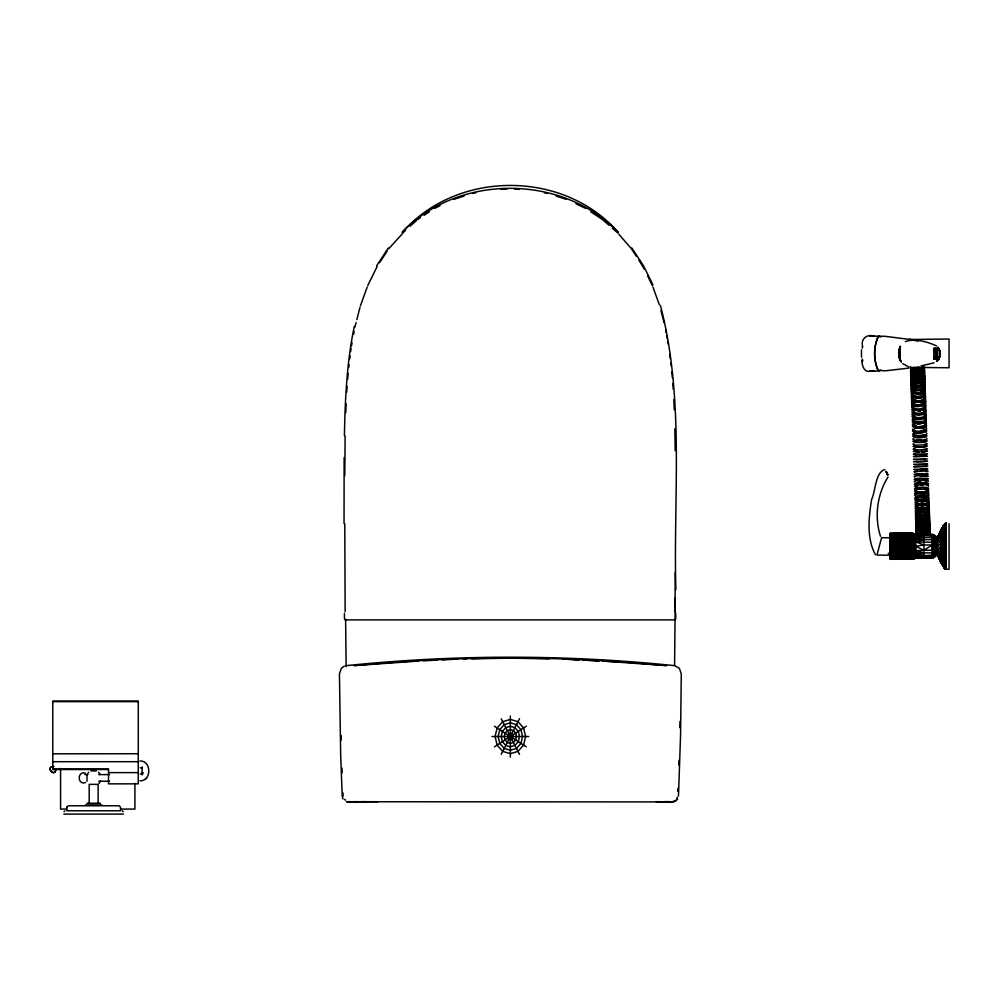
<?xml version="1.0" encoding="UTF-8"?>
<svg xmlns="http://www.w3.org/2000/svg" width="999" height="999" viewBox="0 0 999 999"><rect width="100%" height="100%" fill="white"/><g stroke="black" fill="none" stroke-linecap="round" stroke-linejoin="round"><path stroke-width="1.5" d="M89.186 803.246L89.186 784.365L98.139 784.365L98.139 803.246M900.124 360.377L900.786 361.501L899.212 356.168L900.049 347.003L899.225 353.771L899.337 349.463L900.486 346.178L899.337 349.45L899.225 356.73L901.385 362.275M899.387 350.924L899.287 357.38L899.387 349.975L899.862 359.777L899.699 347.927M899.387 356.543L899.212 354.021L899.737 359.44L899.525 348.539L899.225 352.023L899.3 349.812M899.387 350.661L899.225 352.535L899.387 349.975L899.637 359.153M899.387 357.08L899.387 350.299L899.387 357.242C899.013 353.996 899.425 349.175 899.3 351.111M934.952 358.953L935.713 353.596L935.076 348.077L936.687 353.596L935.014 359.078L935.701 358.604M939.809 356.094L939.472 357.242L940.121 354.158L939.21 357.929L937.025 360.889L939.21 357.942L940.184 353.596L938.036 347.34L939.772 350.824L940.059 354.657L938.785 358.841L936.425 361.388L938.935 358.554L940.121 354.158L938.623 359.091M675.212 572.152L675.012 611.663M675.861 589.66C673.251 495.017 684.777 397.952 660.364 305.307M899.4 358.142L899.337 349.5M899.287 357.455L899.387 351.061M899.287 357.18L899.387 350.087L899.387 357.242M899.387 350.786L899.387 351.198M344.131 457.642L344.043 523.651M344.78 475.586L345.13 436.076M939.072 358.229L939.472 357.205M939.26 349.388L940.146 353.072M675.249 598.114L674.587 665.322M675.749 613.349L675.674 619.068L674.937 619.892L345.217 619.892L344.48 619.068L344.418 613.349M899.387 356.918L899.3 351.923L899.387 356.73M940.096 352.585L940.184 353.596L939.772 350.811M939.897 355.619L940.059 354.657M936.488 359.116L937.924 353.596L936.438 348.077L936.562 358.966M899.287 356.668L899.225 351.96L899.362 353.184M899.237 353.409L899.225 352.522L899.287 355.319L899.225 352.11L899.287 355.632L899.3 352.01L899.387 357.392M933.765 358.541L934.465 358.591L933.815 359.078L933.815 348.077L935.226 353.609M344.405 435.651C345.117 399.076 346.79 362.312 354.295 326.411M934.077 358.554L933.853 358.541M935.002 348.226L935.651 348.589L934.864 348.663M678.483 796.078L680.569 734.989L681.281 673.863L679.357 668.294L674.587 665.659C565.446 654.407 455.269 654.407 346.129 665.659L346.191 665.721M345.754 412.674L346.154 403.908M861.5 349.737L861.488 357.23M862.462 361.526L862.399 359.028M923.301 381.843L922.327 378.196A5.669 4.258 -1.6 0 0 914.897 377.31L912.324 380.631L914.472 384.028M346.703 392.22L347.153 386.388M347.714 379.096L348.164 373.264M899.387 349.25L899.25 351.448L899.3 350.811M899.262 350.137L899.387 350.187M899.3 350L899.3 350.437M923.825 397.252L923.963 395.754M924.2 401.91L922.726 404.782L920.279 405.694L915.171 405.194A5.782 3.347 -1.6 0 1 913.773 400.986L915.646 399.8M936.887 353.584L936.687 355.619L936.687 351.573M923.963 401.511L924.112 400.099M899.237 351.611L899.387 350.424M924.112 405.894L923.176 403.296M924.512 411.101L923.026 413.586A5.507 2.722 -1.6 0 1 915.471 413.973L913.361 411.625M906.468 538.473L913.186 537.225L907.304 536.825L890.246 538.399L890.146 539.935L890.246 533.803L913.186 533.478L915.771 534.365L933.653 534.752L937.299 537.187L937.299 555.107L934.727 556.043L935.788 555.506L935.788 536.8L934.727 535.951L935.788 537.974L937.299 538.311M348.751 367.457L349.101 364.56M349.8 358.753L350.149 355.856M350.674 351.511L351.036 348.614M881.618 537.687L894.967 537.849C886.862 543.856 891.383 523.763 890.146 538.773L890.658 538.748M924.275 410.414L923.338 408.017M899.35 354.008L899.212 354.895L899.237 353.072L899.287 355.107L899.225 352.56M906.468 535.389L913.186 534.378L890.658 533.928L890.146 538.236L890.246 533.753L890.658 559.053L907.304 559.065L907.304 533.503L905.506 533.404L905.506 559.14L913.186 559.065L915.771 558.041L914.472 558.416L914.472 534.128L915.771 534.94L914.472 534.79L914.472 537.537L915.771 538.923M892.095 548.763L890.146 548.901L890.658 559.153L890.658 533.578L890.146 538.149M890.246 544.717L892.095 544.88C889.597 545.429 889.722 543.019 892.095 543.406L890.146 543.281L890.246 533.853L904.557 533.404L904.557 559.14L893.056 559.153L893.056 533.416L904.557 533.441L893.056 533.404L913.186 533.691L908.141 533.503L908.141 559.053L909.827 559.065L909.827 533.478L913.186 533.478L913.186 559.065L908.141 558.866L913.186 558.166C906.98 553.571 889.272 564.06 890.146 554.333L894.967 554.695L890.246 554.92L890.246 558.316M890.658 538.449L890.658 534.24L904.557 533.653L890.246 534.852L890.246 534.203M924.674 415.859L923.176 418.144A5.482 2.473 -1.6 0 1 915.621 418.519L913.523 416.371M906.468 541.271L913.186 539.273L909.827 537.912L890.246 537.962L890.246 533.803L890.146 534.502L913.186 533.478M890.246 533.853L890.146 537.487L906.468 536.063L890.658 534.79L890.658 537.287M932.129 537.474L923.95 537.474L913.186 535.476L890.246 536.051L890.658 533.778L909.827 534.353L908.141 534.078M904.557 534.79L890.246 536.613L890.246 534.04M905.506 537.849L906.468 537.649L902.634 537.849L907.304 538.498L890.246 537.012L890.246 534.328M924.837 420.716L923.338 422.789A5.457 2.223 -1.6 0 1 915.783 423.151L914.11 422.24L914.422 420.129M899.287 353.971L899.237 353.259M924.587 419.742L923.675 417.782M890.246 538.698L890.146 539.335L892.095 539.06L890.658 538.598L890.146 539.048L894.967 538.449L904.557 540.097L913.186 539.273M902.634 536.251L906.468 536.713L890.658 536.625L890.146 537.487L890.246 536.276L894.967 535.789L890.246 535.514L907.304 534.353L905.506 534.128M925.012 425.636L923.501 427.51A5.432 1.973 -1.6 0 1 915.946 427.847L914.272 427.048L914.597 425.137M351.548 345.741L352.06 342.869M353.609 334.265L354.133 331.406M890.246 543.256L913.186 543.943L909.827 544.892L902.634 544.88L908.141 544.168L913.186 541.57L909.827 540.496L890.246 540.534L890.658 539.922M924.749 424.538L923.85 422.802L921.665 422.24M890.246 540.009L894.967 540.459L893.056 540.821L890.246 540.896L892.095 540.097L890.246 539.16L909.827 539.11L908.141 538.498M935.101 355.632L933.928 359.116L934.465 358.591M890.658 537.012C889.535 535.352 901.385 536.913 904.557 537.562M890.658 541.183L890.246 540.721L892.095 540.459L891.133 540.284M890.146 537.037L890.246 536.513M902.634 539.747L906.468 539.51L890.246 541.62L894.967 541.183L905.506 543.031L913.186 541.57M862.137 344.255C862.087 337.375 868.069 334.053 874.425 336.163M890.146 537.362L890.658 536.625M908.141 541.221L909.827 541.945L890.246 541.982L892.095 541.183L891.133 540.646M893.056 541.558L894.967 541.92L890.246 542.345L892.095 541.558M890.146 539.935L894.967 539.06L893.056 538.748M890.246 542.157L892.095 542.295L890.146 542.257M917.507 521.878L917.994 524.787L919.954 525.861M890.146 540.259L904.557 538.149M890.146 538.498L892.095 537.287L890.658 537.612M354.907 327.098L356.069 322.59M356.843 319.58L359.965 307.53M911.288 371.64L910.589 374.25L911.45 376.81L913.673 378.758L917.107 379.72L920.516 379.245L923.101 377.697L924.649 375.087M881.68 537.45L876.947 555.069L894.967 555.307L913.186 556.98C907.179 550.486 888.286 563.523 890.146 552.222L906.468 554.395M911.4 374.95L910.701 377.485L911.563 379.957C914.422 383.341 919.829 383.554 923.201 380.819L924.762 378.284M916.071 534.727L916.757 532.33L918.855 530.407A7.268 5.557 -1.6 0 1 928.321 530.894L930.044 533.216L930.106 535.539L928.396 533.079C924.874 530.594 919.505 531.043 916.832 534.565M911.65 382.217L910.951 384.565L911.8 386.863C914.772 390.047 920.017 390.172 923.438 387.637L924.999 385.289L924.35 366.658M916.033 533.553L916.72 531.243L918.818 529.408A7.23 5.27 -1.6 0 1 928.283 529.845L930.007 532.08M917.144 511.288L917.619 513.598L919.567 514.435L924.837 514.423M911.775 386.138L911.076 388.386L911.925 390.597C914.959 393.656 920.104 393.731 923.563 391.321L925.124 389.061M916.632 506.868L916.995 505.756C919.917 503.546 924.587 503.359 927.522 505.644L926.747 507.904L924.624 508.753M668.943 801.635L665.122 801.66M912.699 368.793L912.449 372.839L914.147 374.613M925.698 445.916L924.162 446.89A5.382 0.987 -1.6 0 1 916.595 447.165L914.947 446.778L915.309 445.804M916.495 502.634L918.443 500.674L923.488 500.099L925.973 500.611L927.596 502.509L926.597 503.546L921.915 504.595L917.307 503.621M360.352 306.031L367.17 287.15M937.299 541.183L935.788 540.971L934.727 542.407L935.788 545.254L934.727 548.189L935.788 549.438L937.299 549.3M916.345 498.276L918.306 496.528L923.351 495.991L925.823 496.441L927.447 498.126L921.752 500.012L917.157 499.15M925.598 443.881L924.063 444.717M915.771 555.094L914.472 556.618L915.771 557.042M890.246 545.079L890.658 546.116M943.218 550.686L945.141 551.273L946.265 550.449L944.405 549.875L940.833 551.685L946.265 558.828L944.405 558.341L937.299 552.584L940.833 558.354L945.141 559.964L946.265 558.828L944.567 558.341L946.265 556.818L944.567 556.406L946.265 554.72L944.567 554.395L946.265 552.584L944.567 552.347L946.265 550.449L944.567 550.287L946.265 548.339L940.833 544.517L946.265 544.218L940.833 548.051L937.299 549.1L945.141 553.821L946.265 552.584L944.405 552.322L937.299 545.354L940.833 544.517L943.218 541.833L945.141 541.233L946.265 539.959L943.218 539.535L944.405 537.662L946.265 537.837L940.833 540.796L937.299 541.533L943.218 530.057L945.141 527.872L946.265 528.459L937.299 538.848L940.833 530.531L944.405 524.512L946.265 523.339L946.265 569.218L949.05 569.218L949.05 523.713M937.899 537.35L943.218 526.461L946.265 523.339L944.567 524.3L946.265 523.426L944.405 524.612L940.833 530.057L937.299 537.799L940.833 530.531L946.265 523.713L944.567 524.213L944.567 568.244L946.265 569.218L944.405 568.069L940.833 562.499L937.299 554.532L944.405 567.12L946.265 568.331L944.405 567.457L940.833 562.037L937.299 554.532M912.449 405.569L911.725 407.242L914.747 410.089A7.018 3.521 -1.6 0 0 924.175 409.315A7.28 3.659 -1.6 0 0 924.013 404.483M912.537 408.154L911.812 409.815L914.834 412.662A7.018 3.521 -1.6 0 0 924.262 411.888A7.28 3.659 -1.6 0 0 924.1 407.068M932.129 534.565L933.653 536.176L932.129 537.849L933.653 539.822L932.129 541.895L933.653 545.029L932.129 548.439L933.653 550.124L934.727 549.775M916.195 493.781L918.156 492.245L923.201 491.758L925.673 492.145L927.297 493.606M938.935 358.466L938.461 359.303M912.699 412.962L911.962 414.498L914.984 417.107A6.981 3.209 -1.6 0 0 924.412 416.383M937.299 537.799L944.405 525.037L946.265 524.225L944.567 525.062L945.279 523.576M925.873 451.048L924.325 451.798A5.37 0.737 -1.6 0 1 921.865 452.072M100.474 781.156L99.088 783.466M367.694 285.702L377.123 266.483M890.146 543.281L894.967 543.406L890.146 543.968L892.095 544.143L891.133 543.968M938.011 537.35L940.833 531.83M501.186 754.345L519.517 718.718M937.299 538.848L944.405 525.486L946.265 524.225L944.567 525.761L946.265 524.95L945.141 524.712M940.833 530.531L945.141 525.199L946.265 524.95L943.218 528.808L946.265 527.072L944.567 529.145L946.265 528.459L944.567 530.681L946.265 530.057L945.141 529.557M912.774 415.197L912.037 416.595L915.047 418.968L918.468 419.43L924.475 418.269A7.443 3.084 -1.6 0 0 926.011 415.509M945.141 525.774L946.265 525.899L940.833 532.067L944.405 527.822M946.265 528.459L944.405 529.32L943.218 531.543L946.265 530.057L944.567 532.367L946.265 531.818L944.567 534.203L946.265 533.716L945.141 532.517L940.833 534.29M937.299 541.533L944.405 531.068M943.218 527.534L944.405 524.787L946.265 523.713L944.567 525.062M924.375 366.77L922.814 369.568L920.241 371.228L916.845 371.728L913.398 370.691L911.175 368.594M924.4 367.794L922.851 370.542L920.279 372.177L916.87 372.664L913.436 371.653L911.213 369.593L910.339 366.895M924.462 369.318L922.901 372.065L920.329 373.701L916.92 374.188L913.486 373.176L911.263 371.116L910.401 368.419M944.405 533.016L943.218 535.114L946.265 533.716L944.405 534.065L940.833 537.187L944.405 537.662M915.072 538.848L915.072 555.182M924.5 370.454L922.939 373.139L920.366 374.725L916.957 375.212L913.523 374.225L911.3 372.202L910.439 369.58M924.55 372.09L923.001 374.775L920.416 376.373L917.02 376.848L913.573 375.861L911.35 373.851L910.489 371.228M912.936 420.154L912.199 421.416L915.209 423.526L918.618 423.938L924.637 422.889A7.517 2.785 -1.6 0 0 924.512 419.255M937.299 545.354L944.405 535.239M924.587 373.326L923.039 375.936L920.454 377.485L917.057 377.959L913.61 376.998L911.4 375.037L910.539 372.49M64.061 811.675L64.848 810.901M887.999 476.948C877.209 494.443 874.225 516.558 880.444 536.201M913.323 409.715L914.06 408.491M925.773 449.013L921.777 449.862M891.133 546.453L890.246 546.116M934.727 535.776L934.727 556.78L935.788 555.481L934.727 555.069L935.788 553.334L937.299 553.046M924.699 376.411L923.138 378.946C919.767 381.68 914.36 381.468 911.5 378.084L910.638 375.612L911.338 373.077L913.411 371.079M924.812 379.695L923.251 382.142C919.854 384.79 914.522 384.615 911.612 381.331L910.751 378.933L911.45 376.498L913.523 374.563M924.874 381.68L923.313 384.128C919.917 386.775 914.584 386.601 911.675 383.316L910.826 380.931L911.513 378.484L913.598 376.548M946.265 569.118L944.567 568.244L946.265 569.118L945.141 568.868L940.833 562.499L940.833 530.057L944.405 524.475L943.218 526.336L943.218 566.221L946.265 569.218L945.141 568.856L940.833 562.499L937.299 554.507L942.619 563.886M945.141 543.831L946.265 542.095L944.567 540.209L946.265 537.837L944.567 538.161L946.265 535.739L945.141 534.815M379.595 262.687L387.038 251.323M943.218 526.336L944.405 524.512M376.685 265.697L388.324 248.002M914.222 413.299L913.91 415.497M913.111 425.187L912.374 426.298L915.359 428.171L924.799 427.572A7.58 2.473 -1.6 0 0 924.687 424.35M924.924 383.191L923.363 385.552C919.942 388.074 914.697 387.962 911.725 384.777L910.876 382.48L911.575 380.132L913.648 378.259A7.255 5.382 -1.6 0 1 917.032 377.222M940.833 530.057L944.405 524.787L946.265 523.713L944.567 524.587M880.681 337.063L878.745 336.163C872.989 346.141 873.775 359.84 877.934 370.367L885.326 370.816L908.628 368.132M890.246 545.941L894.967 546.278L890.246 546.453M928.471 535.189L930.019 532.929M925.049 386.875L923.488 389.123C920.029 391.546 914.884 391.471 911.85 388.399L911.001 386.201L911.7 383.953L913.785 382.167M928.745 495.604A7.605 2.348 -1.6 0 0 927.047 493.606L920.978 493.031L915.471 494.418L914.734 495.479L917.706 497.24M946.265 533.716L944.567 536.138L946.265 535.739L945.141 537.337M940.833 540.796L943.218 541.833L944.405 540.159M929.919 530.094L926.498 533.179M928.421 533.766L929.969 531.605M943.218 526.473L944.405 524.825L943.218 526.923L944.405 525.486M926.048 456.168L914.884 456.518L915.658 456.256M677.659 799.038L675.661 801.161L672.989 801.935L347.215 801.735L377.872 801.697M913.648 419.23L914.385 418.219M929.819 527.035L928.258 529.083L925.449 530.407L918.83 529.994L916.632 528.434A6.956 4.533 -1.6 0 1 918.581 522.602A7.155 4.67 -1.6 0 1 928.046 522.976L929.769 524.999L930.069 534.315M929.869 528.671L928.321 530.719L925.511 532.042L920.029 531.88M913.286 430.307L912.537 431.268L915.521 432.879L924.962 432.317A7.642 2.148 -1.6 0 0 924.862 429.545M940.833 548.051L946.265 548.339L944.567 548.251L946.265 546.278L944.567 544.293L946.265 542.095L945.141 541.233M923.501 387.075L919.742 389.885L914.622 389.248L912.924 387.662M943.218 533.241L946.265 530.057M139.96 780.793C151.686 781.318 151.686 760.476 139.96 761.001M890.246 546.278L892.095 546.977L890.246 546.79M922.089 387.1L923.551 383.678L922.452 381.943A5.644 4.033 -1.6 0 0 915.034 381.106A5.482 3.909 -1.6 0 0 912.899 386.014M944.567 542.257L946.265 542.095L943.218 544.118L944.405 545.117M913.81 424.113L916.445 422.477M926.972 513.548L927.734 511.176M934.727 556.78L935.788 555.506L934.727 555.069M388.686 248.801L405.582 230.157M914.772 430.244L914.435 431.918L916.108 432.629A5.42 1.723 -1.6 0 0 923.663 432.292L925.186 430.644L924.112 429.832M87.862 773.276L88.749 772.289M944.405 524.625L946.265 523.426L945.141 523.651L945.141 568.893M923.913 399.076L920.141 401.523L915.022 400.986A5.719 3.546 -1.6 0 1 913.623 396.503M862.287 346.79L862.512 345.392M945.141 547.502L946.265 546.278L945.141 545.067M913.461 435.464L912.711 436.288L915.683 437.624L925.124 437.112A7.692 1.823 -1.6 0 0 925.037 434.765M913.561 438.274L912.811 439.098L915.783 440.434L925.224 439.922A7.692 1.823 -1.6 0 0 926.785 438.299M926.822 509.428L927.834 508.329M914.472 553.034L915.771 552.335M891.133 547.152L892.095 547.327L890.246 547.14M914.472 533.928L914.472 558.628L915.072 557.142M946.265 524.95L944.567 527.809L946.265 527.072L945.141 526.461M914.947 435.389L914.609 436.838L916.27 437.437A5.407 1.474 -1.6 0 0 923.825 437.125L925.349 435.701L924.287 435.002M943.218 527.697L944.405 526.523M402.797 231.98C457.217 169.93 563.498 169.93 617.919 231.98M926.685 505.132L927.684 504.145M925.948 454.145L914.847 454.483L915.621 454.295M934.727 546.278L937.299 545.292M916.807 533.578L918.893 531.668A7.268 5.557 -1.6 0 1 928.371 532.142M919.205 523.576L917.619 525.024A5.694 3.534 -1.6 0 0 920.067 529.27A5.594 3.459 -1.6 0 0 927.459 528.134A5.707 3.534 -1.6 0 0 926.772 523.588M914.572 368.369L912.012 372.127L914.172 375.974L919.292 376.748L921.715 375.474A5.207 4.52 -1.6 0 0 923.039 373.526L920.054 372.053L914.597 372.577M913.635 440.671L912.886 441.346L915.846 442.42L925.286 441.958A7.73 1.474 -1.6 0 0 925.224 440.047M913.735 443.494L912.986 444.168L915.946 445.229L925.386 444.767A7.73 1.474 -1.6 0 0 926.96 443.444M409.977 226.286L416.583 220.492M890.146 544.992L907.304 544.892L905.506 543.406M401.985 232.243C458.529 173.714 561.625 173.714 618.181 232.243M926.535 500.699L927.547 499.825M912.811 371.903L917.307 369.63L922.089 371.291M890.246 548.901L890.246 547.489M944.405 547.464L943.218 548.451L944.405 549.875M934.727 536.513L935.788 537.974L934.727 538.848L935.788 540.971L934.727 540.534M675.911 800.236L672.115 801.935L656.705 801.697M932.129 546.278L934.727 545.142M914.934 378.733L913.061 380.232L912.799 383.991L917.007 386.463L922.052 385.164L923.501 381.506L922.402 379.645A5.719 4.408 -1.6 0 0 920.191 378.371M918.993 517.257L917.045 519.892L919.829 522.252M946.265 558.828L944.567 560.177L946.265 560.739L944.567 561.875L946.265 562.499L945.141 563.111L940.833 558.354L946.265 566.658L945.141 566.945L943.218 564.959L944.405 567.145L943.218 565.659L945.141 568.568L946.265 568.831L944.567 567.969L946.265 568.331L943.218 564.959L944.405 566.708M145.492 779.008L146.616 778.121M927.384 495.367L921.64 496.903L917.02 496.253M918.88 513.811L917.269 514.997L917.756 517.519M934.727 554.095L932.129 556.243L933.653 557.479L934.727 556.48L932.129 558.191L932.129 534.365L915.771 534.365L915.771 558.191L932.129 557.854L915.771 558.191M945.141 527.872L946.265 527.072M937.299 552.584L940.833 560.664L945.141 564.885L946.265 564.085L945.141 563.111M943.218 537.275L946.265 535.739M945.141 557.604L946.265 556.818L943.218 552.922L944.405 552.322M926.123 489.647L926.922 488.286L923.064 487.387L918.006 487.824L916.395 488.474L916.832 489.785M913.823 445.904L913.061 446.428L916.008 447.227L925.449 446.815A7.767 1.136 -1.6 0 0 925.399 445.354M913.91 448.726L913.148 449.25L916.108 450.049L925.549 449.637A7.767 1.136 -1.6 0 0 927.147 448.613M417.682 219.53L420.267 217.819M424.163 215.26L429.345 211.838M934.727 550.137L935.788 549.438L934.727 552.022L935.788 553.334L934.727 553.696M922.739 367.295L920.166 368.981L916.757 369.493L913.323 368.431M494.48 746.815L526.236 726.248M922.776 368.181L920.191 369.83L916.795 370.342L913.348 369.305L911.125 367.195M945.141 532.517L946.265 531.818L945.141 531.48M927.234 490.759L924.063 491.883M925.499 534.502L928.583 531.393L926.897 528.034A5.632 4.058 -1.6 0 0 919.38 527.996A5.482 3.946 -1.6 0 0 917.469 531.393M943.218 530.057L944.405 529.32M893.056 539.398L907.304 541.945L890.246 544.355L913.186 546.278L908.141 544.168M915.808 404.483L913.935 405.594A5.857 3.147 -1.6 0 0 915.321 409.528L920.429 409.977L922.864 409.115L924.35 406.443L921.066 404.183M914.697 409.103L911.875 411.875L914.897 414.485A6.981 3.209 -1.6 0 0 924.325 413.748A7.368 3.384 -1.6 0 0 925.848 410.726M906.468 540.109L907.304 540.496L906.468 541.57M905.319 341.621C915.271 338.074 927.172 341.745 936.575 345.879M344.355 666.083L341.358 668.294L339.435 673.863L340.684 755.356L342.22 796.078L343.044 799.025M919.03 368.993L921.453 367.657M914.097 410.339L915.971 409.303M894.967 552.722C873.963 556.256 908.478 547.927 913.186 553.271L890.658 555.731L890.146 554.045L906.468 555.619L905.506 555.869L890.658 555.869L890.658 554.695M906.468 549.2L913.186 548.601L909.827 547.677L902.634 547.689L908.141 548.389L913.186 550.986L893.056 554.383M905.506 545.941L909.827 546.278L905.506 547.689L890.146 547.577M914.959 416.745L912.137 419.28L915.134 421.64L918.556 422.115L924.574 420.954A7.443 3.084 -1.6 0 0 924.437 416.92M937.299 549.1L943.218 559.315L946.265 562.499L944.567 563.399L946.265 564.085L944.567 564.735L946.265 565.471L944.567 565.871L946.265 566.658L944.567 566.783L946.265 568.331M913.186 550.986L907.304 550.536L905.506 551.298L907.304 551.985L906.468 552.147M915.371 469.692L926.473 469.418L920.728 469.942M902.634 538.449L907.304 539.11L906.468 539.547L907.304 539.797L905.506 539.747M914.472 558.129L913.186 558.553M934.028 362.849L920.978 365.896M919.23 375.362L921.652 374.126A5.22 4.433 -1.6 0 0 921.977 368.169M914.26 415.184L916.145 414.235M915.484 451.036L914.709 451.423L916.77 452.06A5.37 0.737 -1.6 0 0 919.255 452.16M919.33 378.271L921.752 377.06A5.282 4.321 -1.6 0 0 923.188 373.239M913.036 422.877L915.134 421.865M925.099 522.265L927.234 521.228M919.442 381.381L921.865 380.219A5.345 4.196 -1.6 0 0 922.202 374.637A5.694 4.483 -1.6 0 0 914.784 373.713L912.212 377.16L914.36 380.694M434.528 208.416L440.059 205.769M913.998 451.161L913.236 451.523L925.623 451.673A7.792 0.774 -1.6 0 0 925.586 450.674M914.097 453.971L913.323 454.333L925.711 454.495A7.792 0.774 -1.6 0 0 927.322 453.783M905.506 544.88L907.304 545.591L890.658 546.278M874.437 371.029L869.992 371.029L878.745 371.029L880.693 370.117M893.056 546.628L907.304 549.1L890.246 551.76L906.468 551.898L905.506 551.66L902.634 552.022L909.827 553.359L905.506 554.07M932.129 558.191L933.653 557.479L933.653 534.752L932.129 534.365M914.472 556.73L913.186 557.105M927.097 517.482L922.389 518.781L919.704 518.444M924.774 513.011L926.897 512.087L927.659 509.627C924.824 507.13 919.967 507.305 917.119 509.715L917.594 512.137L919.53 513.024M908.141 551.261L909.827 550.536L905.506 549.85L907.304 550.536L902.634 551.298L890.146 549.238L906.468 549.213L905.506 549.487L902.634 549.125L907.304 548.389L905.506 548.039L907.304 547.677L906.468 548.014M908.141 534.677L913.186 535.564L906.468 538.211M908.141 549.825L909.827 549.1M908.141 548.389L913.186 546.278M908.141 545.591L909.827 544.892M908.141 552.684L909.827 551.985M890.658 533.404L890.658 534.902M915.446 449.063L914.672 449.375L916.72 449.875M908.141 555.244L913.186 553.271M923.888 439.822L925.261 439.298M908.141 557.23L909.827 556.805L905.506 555.869L913.186 555.319L902.634 553.409L907.304 552.684L905.506 552.722M915.496 432.292L912.636 434.066L913.436 434.99L919.03 435.951L925.049 435.114A7.642 2.148 -1.6 0 0 926.61 433.191M890.146 554.045L905.506 554.695L907.304 555.794C902.147 555.531 892.881 560.002 890.146 556.056L907.304 557.629L913.186 556.98M890.246 535.414L909.827 535.064M914.472 554.433L913.186 554.72M932.129 550.661L933.653 550.124L932.129 552.797L933.653 554.857L932.129 554.695M890.658 535.576L890.658 536.026M906.468 556.206L907.304 556.318L890.246 556.843L890.658 555.007M913.348 369.58L916.732 368.431M914.734 428.296L916.62 427.647M915.409 471.665L917.432 471.378M890.246 536.001L892.095 535.576L891.133 534.69L892.095 534.602L891.133 534.515L892.095 534.428L891.133 534.353L892.095 534.265L891.133 534.19L892.095 533.578L891.133 533.454L891.133 559.053L892.095 559.153L892.095 533.416L891.133 533.928M945.141 555.094L946.265 554.72L945.141 553.821M918.993 534.515L922.352 533.379L925.786 533.653L928.471 535.039M920.141 535.114L925.823 534.64M925.623 474.75C928.333 473.089 914.522 473.364 916.32 474.962M906.468 539.785L905.506 540.097L906.468 540.359M453.946 199.325L464.06 196.029M918.968 533.691L922.327 532.592L928.433 534.203M940.833 555.257L944.405 554.782M893.056 534.428L906.468 535.489L907.304 536.326L909.827 535.864L908.141 535.452M904.557 541.558L902.634 541.92L907.304 542.682L905.506 543.031L906.468 543.331M906.468 552.759L905.506 553.071L907.304 553.359L906.468 553.546M908.141 556.318L909.827 555.794M924.724 508.928L927.547 508.054A7.393 3.272 -1.6 0 1 929.27 510.864M906.468 557.055L905.506 556.868L907.304 557.23L905.506 557.517M945.141 561.076L946.265 560.739L945.141 559.964M926.91 489.572A7.705 1.686 -1.6 0 0 926.835 487.387L917.382 487.425L914.51 488.823L915.309 489.547M916.283 485.801L917.906 485.314M85.552 782.492L83.791 782.991C77.685 783.091 77.685 772.726 83.791 772.839L85.552 773.338M932.129 552.872L923.95 552.872L915.771 550.661L923.95 550.249L932.129 544.992L923.95 544.992L915.771 541.895L923.95 539.61L932.129 539.61M906.468 536.276L905.506 536.5L907.304 536.326L905.506 536.251M914.684 371.603L917.344 370.891L922.164 372.59A5.27 4.408 -1.6 0 1 921.827 378.509L916.782 379.882L914.272 378.996L912.112 375.249M906.468 534.915L907.304 534.677L906.468 534.502M914.172 456.393L913.398 456.605L927.422 456.306L925.761 455.981M914.272 459.203L913.498 459.403L927.497 458.928M906.468 554.133L905.506 554.383L907.304 554.645L902.634 555.307M906.468 537.899L905.506 538.449M893.056 543.031L906.468 540.946L902.634 540.459L904.557 540.097M905.506 542.295L907.304 541.945M140.285 774.025L143.207 772.801L142.12 774.862L142.12 766.932L142.407 768.219M913.186 558.166L905.506 558.341L913.186 558.853L908.141 559.04L909.827 559.065M915.758 406.556L921.215 406.156M893.056 545.941L907.304 544.168M914.472 551.423L913.186 551.61M905.506 540.821L907.304 540.496M906.468 556.98L907.304 556.805L906.468 556.805M924.162 492.482L926.997 491.883M905.506 549.125L906.468 548.913L905.506 548.763M905.506 555.594L906.468 555.382M915.196 464.66L926.298 464.373L925.274 464.473M908.141 557.966L909.827 557.629M915.608 398.089L920.841 397.789M905.506 547.327L907.304 546.977L905.506 546.278L907.304 546.278L902.634 546.278L904.557 545.941M906.468 539.273L907.304 539.11M891.133 543.219L892.095 543.031L891.133 542.482M902.634 542.657L904.557 542.295M904.557 543.031L902.634 543.406L907.304 543.431L906.468 543.056M891.133 542.107L892.095 541.92L891.133 541.371M893.056 542.295L904.557 543.781M890.146 554.87L890.658 557.792L907.304 557.629L902.634 557.305M902.634 541.183L904.557 540.821M891.133 544.705L892.095 544.517L891.133 544.33M893.056 550.936L894.967 550.574L890.246 550.162L892.095 550.574L890.246 551.048L904.557 553.071M472.764 193.381L475.724 192.819M894.967 549.85L890.246 549.8L892.095 549.487L890.246 548.551L904.557 546.628M893.056 549.487L894.967 549.125L893.056 548.763M890.246 550.337L892.095 549.85L891.133 549.662M891.133 550.387L892.095 550.212L891.133 550.024M904.557 548.039L893.056 550.212M894.967 551.298L890.246 551.411L892.095 551.298L891.133 551.123M902.634 549.85L904.557 549.487M905.506 549.487L907.304 549.825L902.634 550.574L904.557 550.936M905.506 552.372L906.468 552.197L905.506 552.022M892.095 548.039L890.246 548.376L904.557 550.212M891.133 548.576L892.095 547.689L891.133 547.502M915.833 461.463C914.297 462.15 927.746 461.738 925.186 461.176M905.506 539.398L906.468 539.223L905.506 539.06M892.095 545.941L890.146 545.317L894.967 544.88L893.056 544.517M890.246 547.315L907.304 545.591M890.658 548.039L894.967 547.689L893.056 547.327M890.658 552.022L892.095 552.022L891.133 551.485M893.056 540.097L894.967 539.747M891.133 545.417L892.095 545.242L891.133 545.054M902.634 545.591L904.557 545.242M890.146 552.222L892.095 552.372L891.133 552.197M893.056 552.372L894.967 552.022L893.056 551.66M902.634 552.722L904.557 552.372M891.133 539.572L892.095 539.398L891.133 539.235M891.133 546.116L892.095 546.278M906.468 553.321L890.246 553.309L892.095 552.722L891.133 552.547M916.183 418.931L921.64 418.593M894.967 554.07L890.246 553.646L892.095 553.409L891.133 552.897M893.056 553.746L894.967 553.409L893.056 553.071M902.634 554.07L904.557 553.746M905.506 537.562L907.304 537.35L905.506 536.75M890.246 554.12L890.146 553.471L892.095 554.07L891.133 553.571M906.468 534.827L905.506 534.989L907.304 535.064L905.506 535.377M904.557 538.748L902.634 539.06L904.557 539.398M904.557 554.383L902.634 554.695L904.557 555.007M905.506 555.307L907.304 555.244M890.146 554.333L892.095 554.695L891.133 554.233M905.506 556.63L907.304 556.318M905.506 536.026L906.468 535.864M891.133 538.598L892.095 538.449L891.133 537.999M923.95 544.992L915.771 546.278L923.95 550.249L932.129 550.249M890.658 550.574L907.304 550.536M945.141 565.659L946.265 565.471L945.141 564.885M916.32 419.255L921.577 418.993M890.658 556.755C890.097 565.784 889.722 547.302 890.658 558.416L909.827 558.266L908.141 558.503M916.695 367.482L918.968 367.132M923.813 482.442L926.66 482.005M890.146 554.607L890.246 555.319L892.095 555.307L891.133 554.857M920.116 367.719L916.72 368.219L913.286 367.17M905.506 553.746L906.468 553.596L905.506 553.409M922.651 526.261L927.347 524.787A5.782 3.347 -1.6 0 0 928.108 521.815M893.056 537.562L894.967 537.287M904.557 555.594L902.634 555.869L904.557 556.131M925.037 520.991L919.804 520.979M944.567 540.209L946.265 539.959L945.141 538.623M906.468 557.567L905.506 557.704L907.304 557.966L906.468 557.779M668.169 801.935L669.555 801.735M891.133 537.15L892.095 537.012L891.133 536.888L892.095 536.75L891.133 535.901L892.095 535.789L891.133 535.689M893.056 556.131L894.967 555.869L893.056 555.594M893.056 537.012L894.967 536.75L893.056 536.5M924.912 517.107L919.667 517.095L917.731 516.133L917.257 513.511L918.843 512.275A5.495 2.847 -1.6 0 1 926.36 512.25A5.844 3.034 -1.6 0 1 927.022 516.108M932.129 555.144L915.771 556.243L932.129 556.843M904.557 536.5L902.634 536.75L904.557 537.012M893.056 545.242L907.304 546.977M890.658 555.869L892.095 556.393L891.133 555.444M902.634 537.287L906.468 537.162L905.506 537.012M905.506 535.789L907.304 535.864M904.557 556.63L902.634 556.868L904.557 557.092M908.141 534.015L913.186 534.378M890.658 556.156L890.658 557.155L894.967 556.868L893.056 556.63M902.634 556.393L906.468 556.281L905.506 556.131M924.687 510.239L919.417 510.264M906.468 535.152L905.506 535.177L907.304 535.452L902.634 535.789L904.557 536.026M925.561 533.641L918.943 533.191L916.745 531.555L915.883 529.383L916.582 527.185L918.68 525.412A7.193 4.97 -1.6 0 1 928.146 525.836L929.869 527.959M890.658 542.844L894.967 542.657M905.506 557.305L907.304 557.23M944.405 557.192L943.218 557.317L944.405 559.465M905.506 533.99L907.304 533.816L893.056 533.653L904.557 534.428M893.056 535.576L894.967 535.377M905.506 534.79L907.304 534.677M907.304 534.015L905.506 533.816L909.827 533.566L908.141 533.503M909.827 558.703L905.506 559.115L907.304 559.053L905.506 558.478M926.123 466.545L927.759 466.258L913.748 466.708L914.535 466.82M893.056 557.517L904.557 558.878L893.056 559.103L894.967 559.153L894.967 533.416L893.056 533.441L904.557 533.404L902.634 533.416L902.634 559.14L904.557 559.115L893.056 559.028L904.557 559.103L893.056 558.703L907.304 557.966M926.747 484.64A7.742 1.349 -1.6 0 0 926.685 482.904L917.232 482.979L914.347 484.115L915.146 484.69M904.557 557.517L893.056 557.092M917.744 480.756L920.216 480.519M893.056 534.79L894.967 534.602M351.848 801.872L355.619 801.635M915.796 459.503C914.285 459.815 927.584 459.44 925.086 459.24M924.15 495.042L918.918 495.092M906.468 533.978L907.304 534.078L905.506 533.678L907.304 533.566L905.506 533.441L906.468 533.391L906.468 559.153L905.506 559.153L907.304 559.053M932.129 536.301L934.727 537.075M905.506 548.401L906.468 548.326M914.472 548.089L913.186 548.151M906.468 558.279L907.304 558.266L893.056 559.028L898.8 559.153L904.557 559.015L893.056 558.204M924.562 504.433L917.956 504.283L914.959 502.26L917.819 500.074L921.203 499.5L927.272 500.174A7.542 2.672 -1.6 0 1 928.983 502.46M905.506 558.204L906.468 558.129L905.506 558.041M905.506 533.878L907.304 533.816L905.506 533.653L906.468 533.803M914.36 461.613L913.573 461.663L927.596 461.288L925.948 461.276M914.447 464.398L913.673 464.448L927.684 464.073L926.048 464.06M919.854 534.94L923.95 534.677L915.771 534.365M501.073 189.348L507.08 188.986M923.95 556.843L915.771 557.355L932.129 557.867M923.95 534.715L915.771 535.202L932.129 535.839M915.771 536.301L923.95 535.839M902.634 533.928L904.557 533.678L902.634 533.478M902.634 534.602L907.304 534.353M905.506 551.66L907.304 551.261L905.506 550.936M902.634 558.591L907.304 558.866L906.468 558.903M905.506 554.695L906.468 554.645M418.668 661.051L354.245 665.596L362.924 664.859C460.964 655.794 559.752 655.794 657.792 664.859L666.47 665.596L603.021 661.088M423.339 660.814L437.362 660.102M442.033 659.877L457.617 659.09M923.95 537.474L915.771 537.849L923.95 539.61L915.771 539.76M944.567 544.293L946.265 544.218M894.967 533.478L893.056 533.541L894.967 533.928M891.133 559.003L892.095 559.153L891.133 559.04L892.095 558.878L891.133 558.753L892.095 558.703L891.133 558.528L892.095 558.478L891.133 558.404L892.095 558.204L891.133 557.417L892.095 557.305L891.133 557.205L892.095 557.092L891.133 556.518M870.953 371.029C864.385 373.276 862.112 365.859 861.825 360.914M915.771 549L914.472 548.526M908.141 559.053L913.186 559.065M920.179 469.567L927.859 469.018L913.848 469.468L914.622 469.567M891.133 533.491L892.095 533.416M905.506 559.103L906.468 559.14M357.555 801.697L349.25 801.935L366.146 801.685M925.361 466.383L926.398 466.358L915.234 466.67M920.067 475.911L926.548 476.111M905.506 533.416L907.304 533.691L905.506 533.516L906.468 533.603M890.658 545.591L894.967 545.591M891.133 559.09L892.095 559.14M920.379 485.014L922.989 484.965M893.056 559.115L894.967 559.14M463.623 658.841L466.745 658.778M471.578 658.841L510.352 658.141L549.138 658.841M920.666 493.718L925.761 494.018M906.468 557.867L905.506 557.879L906.468 558.004M920.816 497.889L923.426 497.852M920.953 501.923L923.563 501.885M348.601 801.935L365.696 801.685M909.814 339.485L949.05 339.036L949.05 367.769L914.797 367.395M921.078 505.831L923.7 505.794M946.265 546.278L943.218 546.291M878.745 336.163L869.992 336.163L870.953 336.163M932.129 542.245L915.771 541.895M894.967 546.977L890.246 546.965M894.967 556.393L890.658 556.393L890.146 555.007L890.246 558.878L907.304 558.503L890.658 558.703L890.146 557.754L894.967 558.041M894.967 557.305L890.658 557.305L890.146 556.455L890.246 558.716L890.658 556.63M894.967 558.591L890.246 558.528L890.246 556.955L890.658 559.128L890.146 556.643L890.658 559.015L890.658 557.417M52.785 701.635L138.274 701.635M492.02 736.525L528.683 736.525M52.785 753.808L138.274 753.721M52.785 761.7L138.274 761.7M52.785 769.03L108.529 769.03L108.529 783.853L138.274 783.853L138.274 701.086L52.785 701.086L52.785 769.517L108.529 769.517M90.909 770.928L96.416 770.928M108.529 772.627L138.274 772.627M84.853 774.6L87.937 774.6M98.764 774.6L109.578 774.6M98.776 781.218L109.603 781.218M670.866 801.735L673.501 801.735M86.888 803.258L100.449 803.258M85.39 804.919L101.935 804.919M66.771 809.078L60.577 809.078L60.577 768.418M120.979 809.078L134.915 809.078L134.915 783.366M63.836 814.098L123.489 814.098M347.877 801.735L349.85 801.735M893.056 533.404L894.967 533.416M902.634 559.128L904.557 559.153M915.771 552.797L923.95 552.872L915.771 554.695L923.95 555.144M906.468 544.53L905.506 544.517L906.468 544.817M902.634 533.416L904.557 533.441M915.072 545.242L915.771 545.254M656.243 801.697L671.465 801.935L660.714 801.71M918.456 482.08L921.14 482.117M660.189 801.71L670.804 801.935L663.935 801.71M913.186 544.53L914.472 544.592M905.506 558.791L906.468 558.816M918.181 411.026L920.316 411.089M932.129 539.76L934.727 540.397M914.372 339.797L908.978 339.535L918.193 341.046M917.207 482.455L920.628 482.604M946.265 564.085L943.218 562.674M905.506 547.689L906.468 547.727M563.099 659.09L578.458 659.852M583.066 660.089L598.413 660.863M905.506 541.183L906.468 541.833M564.235 659.003L579.707 659.827M582.542 659.977L599.313 660.863M602.372 661.026L617.619 661.837L615.309 661.7M665.596 801.685L670.142 801.935M906.468 536.775L907.304 536.825L906.468 536.55M664.859 801.673L669.492 801.935M514.585 189.073L519.093 189.348M915.771 541.833L914.472 541.733M921.228 557.692L923.95 557.867L923.95 534.365M913.186 540.946L914.472 541.133M905.506 542.657L906.468 542.732M916.945 474.837L914.01 474.413L926.373 473.663A7.805 0.649 -1.6 0 1 926.398 474.488M914.472 534.79L914.472 534.128M918.418 402.235L920.991 402.435M917.544 492.42L919.829 492.594M902.634 558.041L904.557 558.204M905.506 544.143L906.468 544.23M905.506 534.602L906.468 534.69M905.506 556.393L906.468 556.48M905.506 535.576L906.468 535.676M922.065 509.053L917.457 507.967M913.186 537.962L914.472 538.249M902.634 535.377L904.557 535.576M905.506 545.591L906.468 545.704M905.506 537.287L906.468 537.4M893.056 536.026L894.967 536.251M945.141 567.469L946.265 567.607L945.141 566.945M920.391 509.028L915.933 507.754L915.109 506.456L915.833 505.107L921.328 503.384L927.409 504.17A7.468 2.972 -1.6 0 1 929.12 506.73M906.468 551.86L907.304 551.985M351.161 801.735L352.535 801.935M346.341 801.735L347.714 801.935M53.659 766.508C44.53 766.782 55.657 778.558 55.744 768.768M906.468 537.225L907.304 537.35M905.506 557.092L906.468 557.23M905.506 555.007L906.468 555.144M905.506 550.574L906.468 550.724M893.056 555.007L894.967 555.307M913.186 534.015L914.472 534.415L913.873 534.128M893.056 538.149L894.967 538.449M905.506 543.781L906.468 543.931M905.506 546.977L906.468 547.14M53.809 766.558C44.293 766.77 55.944 778.546 55.707 768.606M905.506 545.242L906.468 545.404M902.634 546.977L904.557 547.327M911.413 339.66L885.314 336.338L879.669 336.151L877.809 336.988C873.825 347.54 873.014 361.089 878.745 371.029M893.056 548.039L894.967 548.401M902.634 548.401L904.557 548.763M902.634 551.298L904.557 551.66M544.43 192.819L547.39 193.381M893.056 540.821L894.967 541.183M902.634 544.143L904.557 544.517M891.133 543.593L892.095 543.781M893.056 543.781L894.967 544.143M905.506 540.459L906.468 540.646M905.506 538.748L906.468 538.948M925.311 480.594L926.71 480.894M916.87 491.545L918.793 491.958M905.506 541.92L906.468 542.132M905.506 550.212L906.468 550.424M921.852 427.422L924.025 427.897M905.506 546.628L906.468 546.853M917.382 487.487L914.422 486.251L920.691 484.453L926.747 484.827A7.705 1.686 -1.6 0 1 928.421 486.238M906.468 548.901L907.304 549.1M890.658 553.908L890.246 554.433M140.285 767.769L142.245 768.368M936.363 348.651L937.025 348.589L936.275 348.663M908.953 367.02L902.721 363.661M921.465 413.486L924.337 414.235M946.265 566.658L944.405 565.609L940.833 560.664L939.072 556.568M927.547 508.029L921.465 507.142L918.081 507.829L915.246 510.514L918.243 513.024M890.246 555.869L890.658 555.332M908.141 536.326L909.827 536.825M890.246 555.344L890.658 556.293L890.146 555.269M884.702 469.555C875.224 472.44 875.486 491.72 871.64 499.4C868.718 517.27 866.433 538.523 875.486 554.795M556.093 196.029L566.208 199.325M914.709 471.953L913.923 471.69L926.273 470.941A7.805 0.649 -1.6 0 1 926.31 471.765M946.265 562.499L943.218 561.126L944.405 563.386M908.141 537.35L909.827 537.912M921.053 401.336L923.938 402.322A7.193 3.921 -1.6 0 1 924.112 407.517A7.043 3.834 -1.6 0 1 914.684 408.329A7.205 3.921 -1.6 0 1 912.374 403.459M921.403 413.948L923.6 414.71M890.246 557.055L890.658 557.966M925.611 489.647L927.022 490.159M914.073 373.164L919.192 373.951L921.627 372.652A5.157 4.608 -1.6 0 0 923.064 368.531M908.141 554.02L909.827 554.645M890.658 557.879L890.658 559.003L890.658 558.129M122.278 810.813L123.277 811.675M921.228 409.016L923.426 409.852M890.658 558.341L890.658 557.517L890.658 558.965L890.146 558.029M913.91 368.169L916.42 369.155M917.869 501.923L914.884 499.9L915.608 498.701L921.115 497.14L927.197 497.827A7.542 2.672 -1.6 0 1 927.309 501.298M946.265 556.818L943.218 555.169M908.141 546.977L909.827 547.677M908.141 539.797L909.827 540.496M906.468 552.996L907.304 553.359M908.141 542.682L909.827 543.431M918.031 506.456L915.034 504.183L917.869 501.748L921.253 501.111L927.334 501.898A7.468 2.972 -1.6 0 1 927.472 505.781M914.235 424.975L915.896 425.711M920.678 393.281L922.876 394.28M934.727 537.487L935.788 537.974M575.948 203.771L585.626 208.416M934.365 348.614L933.753 348.663M919.929 368.643L921.865 369.63M916.495 480.007L916.083 479.158L920.154 478.446L926.81 479.358M914.884 477.035L914.085 476.61L916.982 475.761L926.435 475.636A7.78 0.999 -1.6 0 1 928.096 476.448M914.972 479.707L914.185 479.295L917.082 478.434L926.523 478.309A7.78 0.999 -1.6 0 1 926.572 479.595M918.393 517.145L915.371 514.385L918.206 511.476L921.577 510.726L927.671 511.7A7.318 3.559 -1.6 0 1 927.834 516.383M924.462 440.222L925.524 440.796L923.988 441.995A5.395 1.224 -1.6 0 1 916.433 442.295L914.36 441.208M862.237 360.027L862.549 360.202A13.549 2.947 90 0 0 862.636 360.764M932.129 544.105L933.653 545.029M919.829 367.994L922.052 369.393M932.129 535.202L933.653 536.176M494.48 726.248L526.236 746.815M590.809 211.838L602.484 219.53L609.078 225.324M916.67 484.952L916.245 483.866L920.316 482.992L925.374 483.191L926.972 484.203M918.306 533.141L920.266 534.453M943.218 541.833L944.405 542.669M915.059 482.055L914.247 481.481L917.144 480.357L926.597 480.282A7.742 1.349 -1.6 0 1 928.258 481.393M944.405 564.947L943.218 563.96L944.405 566.196M934.727 544.368L935.788 545.254M886.687 472.552L887.474 474.2M612.375 228.222L617.869 233.054M923.501 412.849L924.574 413.923M916.37 499.987L917.182 500.811M914.247 377.547L912.099 373.888M915.384 491.783L914.572 490.909L917.444 489.248L926.897 489.26A7.655 2.023 -1.6 0 1 928.583 490.971M915.471 494.293L914.659 493.419L917.532 491.758L926.985 491.77A7.655 2.023 -1.6 0 1 928.67 493.481M945.141 568.543L937.299 554.507M912.274 367.507L916.47 370.329L921.478 368.881A5.107 4.62 -1.6 0 0 922.789 366.87M912.274 368.656L916.495 371.516L921.54 370.042A5.107 4.683 -1.6 0 0 922.851 368.007M98.589 772.289L100.175 774.425M923.551 390.859L925.236 392.757A7.018 4.396 -1.6 0 1 921.153 397.989A7.13 4.471 -1.6 0 1 912.112 396.141M920.728 392.095A7.13 4.471 -1.6 0 1 923.625 393.219L925.311 395.117A7.018 4.396 -1.6 0 1 921.228 400.349A7.13 4.471 -1.6 0 1 912.199 398.501A7.005 4.396 -1.6 0 1 914.147 392.869M916.52 504.295L917.332 505.219M618.843 234.178L631.468 248.801L636.425 256.381M945.141 551.273L946.265 552.584M929.819 526.635L928.108 524.612A7.155 4.67 -1.6 0 0 918.643 524.225A6.956 4.533 -1.6 0 0 916.695 530.069M923.401 386.638L925.099 388.636M928.508 534.602L927.072 532.879A5.694 4.508 -1.6 0 0 919.542 532.817M942.419 563.998L940.833 562.062L944.405 568.044L943.218 565.659M944.405 567.145L940.833 562.037L944.405 567.494M925.037 386.888L923.338 384.777A7.205 5.082 -1.6 0 0 913.86 384.353M929.919 529.47L928.196 527.347A7.193 4.97 -1.6 0 0 918.73 526.923L916.632 528.696L915.946 530.894L916.795 533.066M915.633 498.926L914.809 497.914L917.681 495.979L927.134 496.041A7.605 2.348 -1.6 0 1 927.234 499.088M916.657 508.454L917.482 509.49M924.899 383.004L923.201 380.806A7.255 5.382 -1.6 0 0 913.723 380.357M929.969 530.694L928.246 528.471A7.23 5.27 -1.6 0 0 918.768 528.021L916.682 529.87L915.983 532.167L916.845 534.44M938.036 347.34L939.772 350.861M912.462 429.071L915.459 430.931L918.868 431.281L924.887 430.332A7.58 2.473 -1.6 0 0 924.774 427.11M924.712 377.335L923.001 375.05A7.293 5.669 -1.6 0 0 920.104 373.676M924.774 379.32L923.076 377.035A7.293 5.669 -1.6 0 0 920.179 375.661M928.371 532.142L930.094 534.465M922.951 373.464L924.662 375.836M922.776 368.344L924.487 370.804M922.839 370.117L924.55 372.565M912.299 424.138L915.296 426.261L918.718 426.673L924.724 425.611A7.517 2.785 -1.6 0 0 924.599 421.978M945.141 548.751L946.265 550.449M631.843 248.002L643.468 265.697L652.959 284.94M638.91 260.165L644.38 269.231M914.16 434.09L914.56 434.727M922.664 387.462L923.763 389.173A5.544 3.871 -1.6 0 1 919.867 393.606A5.669 3.959 -1.6 0 1 913.061 391.483A5.532 3.871 -1.6 0 1 913.336 388.024M887.874 475.024L886.5 472.165L887.711 474.787M922.527 383.466L923.638 385.252M943.218 566.071L944.405 568.031M887.487 474.313L886.538 472.265L887.599 474.562M886.225 471.715L887.661 474.637M917.856 519.942L917.382 517.12L918.968 515.796A5.519 3.097 -1.6 0 1 926.485 515.796A5.769 3.234 -1.6 0 1 927.159 519.93M886.588 472.415L887 473.451M915.996 509.777L915.171 508.329L918.006 505.656L921.39 504.957L927.472 505.844A7.393 3.272 -1.6 0 1 927.621 510.139M886.513 472.215L887.349 474.113M886.588 472.39L886.937 473.239M943.218 559.315L944.405 561.55M886.2 471.628L885.976 471.166M501.186 718.718L519.517 754.345M647.752 276.086L652.459 285.702M652.984 287.15L659.278 304.583M660.976 310.539L664.085 322.59M911.9 368.019L914.048 371.89L916.545 372.814L921.553 371.391A5.157 4.533 -1.6 0 0 922.876 369.43M911.912 369.205L912.374 371.291M939.872 351.236L940.034 352.098M665.771 329.97L666.283 332.829M666.808 335.701L667.32 338.574M667.832 341.433L668.356 344.305M928.745 534.977L927.047 531.543A5.682 4.183 -1.6 0 0 919.48 531.493A5.482 4.033 -1.6 0 0 917.894 533.166M928.683 534.065L926.985 530.569A5.669 4.283 -1.6 0 0 919.467 530.519A5.407 4.096 -1.6 0 0 917.569 534.053M669.829 354.408L670.354 358.753M670.878 363.112L671.241 366.009M899.225 355.819L899.287 356.556L899.212 355.731M936.001 351.598L936.2 353.596M936.375 351.561L936.55 353.584M671.877 371.815L672.327 377.647M672.777 383.479L673.239 389.298M673.801 399.525L674.263 409.752M342.969 792.969L343.107 796.078M341.995 768.094L342.158 772.764M341.034 735.439L341.159 740.097M674.837 428.758L675.199 450.711M346.141 666.645L345.604 619.23M345.142 611.663L344.78 523.863M913.873 533.591L913.873 558.953M898.8 533.391L898.8 559.153M510.352 715.958L510.352 757.105M86.988 774.562L86.988 781.255M345.592 800.199A5.744 5.744 0 0 1 344.63 799.4M677.372 797.214A5.732 5.732 0 0 1 676.847 798.376M679.969 721.44A2750.01 2750.01 0 0 1 679.844 727.659M678.995 760.326A2750.01 2750.01 0 0 1 678.833 764.984M677.946 788.311A2750.01 2750.01 0 0 1 677.821 791.42M919.617 534.89A5.732 4.72 -1.6 0 1 924.649 533.891M919.555 533.691A5.719 4.408 -1.6 0 1 927.122 533.753M926.96 529.108A5.557 3.884 -1.6 0 1 927.671 534.165M918.443 534.128A5.557 3.884 -1.6 0 1 919.517 529.083M919.392 529.07A5.657 3.946 -1.6 0 1 926.96 529.108M918.268 530.182A5.557 3.796 -1.6 0 0 926.498 530.968A5.557 3.796 -1.6 0 0 926.81 525.287A5.607 3.821 -1.6 0 0 919.292 525.262A5.557 3.796 -1.6 0 0 918.206 530.169M926.872 526.448A5.619 3.709 -1.6 0 1 926.91 531.78A5.619 3.709 -1.6 0 1 918.843 531.768A5.619 3.709 -1.6 0 1 919.305 526.436M919.23 523.676A5.594 3.459 -1.6 0 1 921.677 522.864M919.105 520.504A5.557 3.222 -1.6 0 1 921.553 519.742M924.175 519.73A5.557 3.222 -1.6 0 1 926.672 520.504M927.984 518.456A5.844 3.134 -1.6 0 1 928.221 519.83M926.448 513.786A5.919 2.922 -1.6 0 1 928.096 516.183M921.453 440.197A5.357 1.074 -1.6 0 1 916.383 440.109M923.725 434.965A5.357 1.324 -1.6 0 1 916.22 435.264M923.563 430.144A5.382 1.573 -1.6 0 1 921.128 430.656M920.803 421.328A5.42 2.06 -1.6 0 1 915.733 421.041M913.598 406.393A5.857 2.997 -1.6 0 1 913.898 403.796M913.448 402.035A5.794 3.209 -1.6 0 1 913.748 399.225M918.156 394.68A5.569 3.459 -1.6 0 1 920.753 394.93M915.459 393.594A5.532 3.297 -1.6 0 1 918.106 393.044M913.311 397.789A5.719 3.409 -1.6 0 1 913.586 394.805M920.529 388.923A5.657 3.596 -1.6 0 1 922.726 389.997M923.813 391.558A5.657 3.596 -1.6 0 1 923.675 393.156M920.603 390.534A5.669 3.734 -1.6 0 0 918.006 390.259A5.582 3.684 -1.6 0 0 915.346 390.859M922.814 391.633A5.669 3.734 -1.6 0 1 923.9 393.256A5.594 3.684 -1.6 0 1 917.394 397.627A5.669 3.734 -1.6 0 1 912.749 393.856A5.582 3.684 -1.6 0 1 913.473 392.182M913.161 393.706A5.657 3.596 -1.6 0 1 912.724 392.145L913.448 390.534A5.557 3.534 -1.6 0 1 915.309 389.26M915.196 386.638A5.669 3.959 -1.6 0 1 917.856 386.014M923.675 387.537A5.532 3.746 -1.6 0 1 922.214 390.796M914.709 391.233A5.632 3.809 -1.6 0 1 913.036 389.772L912.587 388.136A5.544 3.746 -1.6 0 1 915.171 385.09M912.924 387.662A5.47 4.021 -1.6 0 1 915.059 382.605M918.593 519.592A7.043 4.308 -1.6 0 0 916.632 525.124A7.13 4.358 -1.6 0 0 925.336 526.948A7.043 4.308 -1.6 0 0 929.657 521.828A7.13 4.358 -1.6 0 0 918.518 519.492M928.208 527.447A7.043 4.308 -1.6 0 0 929.719 523.576A7.118 4.358 -1.6 0 0 918.543 521.328A7.043 4.308 -1.6 0 0 916.695 526.873M916.47 523.426A7.143 4.071 -1.6 0 1 916.333 519.73A7.23 3.821 -1.6 0 1 916.22 516.346L921.702 514.148L927.784 515.209A7.23 3.821 -1.6 0 1 927.959 520.279M925.274 525.149A7.068 4.033 -1.6 0 0 929.657 522.14A7.155 4.083 -1.6 0 0 925.236 517.557A7.068 4.033 -1.6 0 0 916.333 519.73M925.074 519.405A7.03 3.721 -1.6 0 0 927.896 518.294A7.23 3.821 -1.6 0 0 927.721 513.236L921.627 512.175L916.145 514.373A7.23 3.821 -1.6 0 0 918.456 519.093A7.03 3.721 -1.6 0 0 920.691 519.605M925.149 521.378A7.03 3.721 -1.6 0 1 918.531 521.066M924.799 511.088A6.981 3.084 -1.6 0 1 919.217 511.101M924.262 411.938A7.368 3.384 -1.6 0 1 924.412 416.383M912.287 400.949A7.205 3.921 -1.6 0 0 914.597 405.819A7.043 3.834 -1.6 0 0 924.025 405.007A7.193 3.921 -1.6 0 0 925.536 401.473M914.51 402.147A7.043 3.834 -1.6 0 1 921.09 401.448M912.124 396.453A7.13 4.183 -1.6 0 0 914.46 401.66A7.08 4.146 -1.6 0 0 925.474 398.888A7.13 4.183 -1.6 0 0 923.75 395.229M920.953 396.615A7.13 4.183 -1.6 0 1 925.611 401.298M925.549 401.323A7.08 4.146 -1.6 0 1 914.535 404.108A7.13 4.183 -1.6 0 1 912.212 398.901A7.08 4.146 -1.6 0 1 914.347 397.402M912.287 396.166A7.018 4.396 -1.6 0 1 914.235 390.522M913.923 386.238A6.918 4.62 -1.6 0 0 911.975 392.195L917.619 394.555L923.613 392.869L925.186 390.709L924.962 384.69L923.263 382.592A7.205 5.082 -1.6 0 0 921.415 381.643M919.542 387.562A7.168 4.783 -1.6 0 0 913.998 388.524A6.918 4.62 -1.6 0 0 912.05 394.468L917.694 396.828L921.103 396.428L923.688 395.142L925.261 392.994L925.174 390.921L923.476 388.911A7.168 4.783 -1.6 0 0 921.64 388.012M920.229 377.41A7.255 5.382 -1.6 0 1 923.126 378.721M862.399 348.164A12.712 2.772 90 0 1 862.636 346.416M66.833 807.204L66.821 810.751L120.517 810.751L120.467 806.992L119.018 805.756L68.307 805.756L66.833 807.204M917.494 520.554L917.981 523.551L919.929 524.662A5.544 3.347 -1.6 0 0 927.284 523.563A5.707 3.434 -1.6 0 0 926.597 519.143A5.544 3.347 -1.6 0 0 919.08 519.143L917.494 520.554M497.127 727.959L495.079 736.525L497.127 745.104L502.722 751.373L510.352 753.671L517.994 751.373L523.588 745.104L525.636 736.525L523.588 727.959L517.994 721.69L510.352 719.392L502.722 721.69L497.127 727.959M499.775 729.67L498.126 736.525L499.775 743.393L504.245 748.413L510.352 750.249L516.471 748.413L520.941 743.393L522.577 736.525L520.941 729.67L516.471 724.65L510.352 722.814L504.245 724.65L499.775 729.67M502.41 731.393L501.186 736.525L502.41 741.67L505.769 745.441L510.352 746.815L514.935 745.441L518.294 741.67L519.53 736.525L518.294 731.393L514.935 727.622L510.352 726.248L505.769 727.622L502.41 731.393M505.057 733.104L504.245 736.525L505.057 739.959L507.305 742.469L510.352 743.393L513.411 742.469L515.646 739.959L516.471 736.525L515.646 733.104L513.411 730.594L510.352 729.67L507.305 730.594L505.057 733.104M507.704 734.814L507.704 738.249L508.828 739.497L511.888 739.497L512.999 738.249L512.999 734.814L511.888 733.566L510.352 733.104L507.704 734.814M912.936 376.623L912.686 380.519L914.385 382.23L919.505 382.929L921.94 381.743A5.332 4.296 -1.6 0 0 922.277 376.011L917.469 374.363L912.936 376.623M916.021 510.689L915.309 512.312L918.318 515.059A7.005 3.397 -1.6 0 0 927.759 514.31A7.318 3.559 -1.6 0 0 927.596 509.627L921.515 508.641L916.021 510.689M935.788 555.481L934.727 556.605L935.788 555.506M933.653 557.479L932.129 557.991L933.653 557.479M946.265 523.426L945.141 523.688L946.265 523.426M946.265 523.713L945.141 523.813L946.265 523.713M909.827 533.566L908.141 533.691L909.827 533.566M892.095 558.341L891.133 558.404L892.095 558.341M892.095 558.591L891.133 558.641L892.095 558.703M892.095 533.816L891.133 533.866L892.095 533.766M906.468 533.553L905.506 533.603L907.304 533.566L906.468 533.516M892.095 558.791L891.133 558.841L892.095 558.878M892.095 533.678L891.133 533.616L892.095 533.678M906.468 558.666L905.506 558.703L907.304 558.703L906.468 558.653M668.831 801.935L665.759 801.697L668.831 801.935M899.25 356.144L899.225 355.457L899.225 356.218M899.287 357.38L899.212 356.381L899.287 357.317M920.042 528.159A5.582 3.584 -1.6 0 0 928.383 525.362A5.619 3.621 -1.6 0 0 924.287 521.453A5.582 3.584 -1.6 0 0 917.619 523.838A5.619 3.621 -1.6 0 0 920.054 528.146M916.27 517.857A7.143 4.071 -1.6 0 0 922.027 523.588A7.068 4.033 -1.6 0 0 929.594 520.267A7.155 4.083 -1.6 0 0 925.174 515.684A7.068 4.033 -1.6 0 0 916.308 517.919"/></g></svg>
